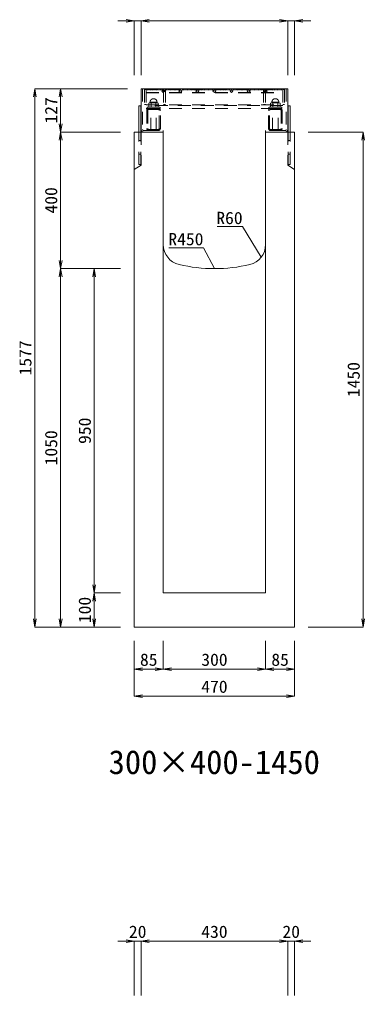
# Model space of a CAD drawing. Units: millimetres at full size; some dimension numbers follow another scale. Extents: x -734 to 58102, y 49499 to 87169.
# Drawn here: x 15738 to 16749, y 60997 to 63856 of the extents above; entities that cross this region are included whole.
import ezdxf
from ezdxf.enums import TextEntityAlignment as Align

# ---------------------------------------------------------------- set-up
doc = ezdxf.new("R2010")
doc.units = ezdxf.units.MM
doc.header["$LTSCALE"] = 50
doc.linetypes.add('USER1', pattern=[1.35, 0.75, -0.6])
doc.layers.add('0_2', color=7, linetype='Continuous')
for name, color, linetype, lineweight in [('寸法線', 7, 'Continuous', 13), ('引出線', 4, 'Continuous', 13), ('本体', 2, 'Continuous', 20), ('ｸﾞﾚｰﾁﾝｸﾞ', 7, 'USER1', 9)]:
    doc.layers.add(name, color=color, linetype=linetype, lineweight=lineweight)
doc.styles.add('ＭＳ 明朝', font='')
doc.styles.get('ＭＳ 明朝').set_extended_font_data('MS Mincho')

# ---------------------------------------------------------------- blocks, each defined once
blk = doc.blocks.new('open_arrow')
at = {"color": 0, "linetype": 'Continuous', "lineweight": -2}
blk.add_lwpolyline([(7.5, 1.25), (0, 0), (7.5, -1.25)], dxfattribs=at)

msp = doc.modelspace()

# ---------------------------------------------------------------- linework, layer by layer
at = {"layer": '寸法線'}
for p, q in [((16142.5, 63852.12), (16026.5, 63852.12)), ((16074.5, 63693.4), (16074.5, 63852.12)), ((16094.5, 63852.12), (16524.5, 63852.12)), ((16094.5, 63693.4), (16094.5, 63852.12)), ((16094.5, 63693.4), (16094.5, 63852.12)), ((16476.5, 63852.12), (16592.5, 63852.12)), ((16524.5, 63693.4), (16524.5, 63852.12)), ((16524.5, 63693.4), (16524.5, 63852.12)), ((16544.5, 63693.4), (16544.5, 63852.12)), ((15783.14, 62076.38), (15783.14, 63653.38)), ((16054.48, 63653.38), (15783.14, 63653.38)), ((15858.69, 63653.38), (15858.69, 63526.38)), ((16054.48, 63653.38), (15858.69, 63653.38)), ((16034.48, 63526.38), (15858.69, 63526.38)), ((15858.69, 63526.38), (15858.69, 63126.38)), ((16034.48, 63526.38), (15858.69, 63526.38)), ((16584.52, 63526.38), (16745.31, 63526.38)), ((16745.31, 63526.38), (16745.31, 62076.38)), ((15858.69, 63126.38), (15858.69, 62076.38)), ((16034.48, 63126.38), (15858.69, 63126.38)), ((16034.48, 63126.38), (15858.69, 63126.38)), ((15957.29, 62176.38), (15957.29, 63126.38)), ((16034.48, 63126.38), (15957.29, 63126.38)), ((16034.48, 62176.38), (15957.29, 62176.38)), ((15957.29, 62076.38), (15957.29, 62176.38)), ((16034.48, 62176.38), (15957.29, 62176.38)), ((16034.48, 62076.38), (15783.14, 62076.38)), ((16034.48, 62076.38), (15858.69, 62076.38)), ((16034.48, 62076.38), (15957.29, 62076.38)), ((16584.52, 62076.38), (16745.31, 62076.38)), ((16074.5, 62036.36), (16074.5, 61873.79)), ((16074.5, 62036.36), (16074.5, 61952.84)), ((16159.5, 62036.36), (16159.5, 61952.84)), ((16159.5, 62036.36), (16159.5, 61952.84)), ((16459.5, 62036.36), (16459.5, 61952.84)), ((16459.5, 62036.36), (16459.5, 61952.84)), ((16544.5, 62036.36), (16544.5, 61873.79)), ((16544.5, 62036.36), (16544.5, 61952.84)), ((16074.5, 61952.84), (16159.5, 61952.84)), ((16159.5, 61952.84), (16459.5, 61952.84)), ((16459.5, 61952.84), (16544.5, 61952.84)), ((16074.5, 61873.79), (16544.5, 61873.79)), ((16142.5, 61155.86), (16026.5, 61155.86)), ((16074.5, 60997.14), (16074.5, 61155.86)), ((16094.5, 61155.86), (16524.5, 61155.86)), ((16094.5, 60997.14), (16094.5, 61155.86)), ((16094.5, 60997.14), (16094.5, 61155.86)), ((16476.5, 61155.86), (16592.5, 61155.86)), ((16524.5, 60997.14), (16524.5, 61155.86)), ((16524.5, 60997.14), (16524.5, 61155.86)), ((16544.5, 60997.14), (16544.5, 61155.86))]:
    msp.add_line(p, q, dxfattribs=at)
at = {"layer": '引出線'}
for points in [[(16446.57, 63159.7), (16392.16, 63249.59), (16317.49, 63249.59)], [(16309.5, 63126.38), (16277.28, 63187.53), (16176.27, 63187.53)]]:
    msp.add_lwpolyline(points, dxfattribs=at)
at = {"layer": '本体'}
for p, q in [((16074.5, 63526.38), (16074.5, 62076.38)), ((16074.5, 63526.38), (16159.5, 63526.38)), ((16159.5, 63196.91), (16159.5, 63526.38)), ((16459.5, 63196.91), (16459.5, 63526.38)), ((16459.5, 63526.38), (16544.5, 63526.38)), ((16544.5, 62076.38), (16544.5, 63526.38)), ((16159.5, 63196.91), (16159.5, 62176.38)), ((16459.5, 63196.91), (16459.5, 62176.38)), ((16159.5, 62176.38), (16459.5, 62176.38)), ((16074.5, 62076.38), (16544.5, 62076.38))]:
    msp.add_line(p, q, dxfattribs=at)
at = {"layer": '本体', "linetype": 'USER1', "lineweight": 9}
for p, q in [((16094.51, 63526.38), (16094.51, 63429.38)), ((16524.51, 63526.38), (16524.51, 63429.38)), ((16074.51, 63416.88), (16094.51, 63429.38)), ((16544.51, 63416.88), (16524.51, 63429.38))]:
    msp.add_line(p, q, dxfattribs=at)
at = {"layer": '本体'}
for centre, radius, start, end in [((16219.5, 63196.91), 60, 180, 256.65785), ((16399.5, 63196.91), 60, 283.34237, 0), ((16309.5, 63576.38), 450, 256.65777, 283.34225)]:
    msp.add_arc(centre, radius, start, end, dxfattribs=at)
at = {"layer": 'ｸﾞﾚｰﾁﾝｸﾞ', "linetype": 'Continuous'}
for p, q in [((16094.5, 63653.38), (16524.5, 63653.38)), ((16094.5, 63534.01), (16094.5, 63653.38)), ((16524.5, 63526.38), (16524.5, 63653.38)), ((16093.5, 63603.38), (16087.5, 63603.38)), ((16087.5, 63526.38), (16087.5, 63603.38)), ((16093.5, 63526.38), (16093.5, 63603.38)), ((16525.5, 63603.38), (16531.5, 63603.38)), ((16525.5, 63526.38), (16525.5, 63603.38)), ((16531.5, 63526.38), (16531.5, 63603.38))]:
    msp.add_line(p, q, dxfattribs=at)
at = {"layer": 'ｸﾞﾚｰﾁﾝｸﾞ'}
for p, q in [((16099, 63653.38), (16099, 63533.88)), ((16104.5, 63650.88), (16104.5, 63606.88)), ((16109, 63650.88), (16109, 63606.88)), ((16109, 63650.88), (16109, 63595.88)), ((16109, 63642.38), (16510, 63642.38)), ((16112.2, 63650.88), (16113.1, 63648.78)), ((16113.1, 63648.78), (16114, 63650.88)), ((16116, 63650.88), (16116.9, 63648.78)), ((16116.9, 63648.78), (16117.8, 63650.88)), ((16119.8, 63650.88), (16120.7, 63648.78)), ((16120.7, 63648.78), (16121.6, 63650.88)), ((16123.6, 63650.88), (16124.5, 63648.78)), ((16124.5, 63648.78), (16125.4, 63650.88)), ((16127.4, 63650.88), (16128.3, 63648.78)), ((16128.3, 63648.78), (16129.2, 63650.88)), ((16131.2, 63650.88), (16132.1, 63648.78)), ((16132.1, 63648.78), (16133, 63650.88)), ((16135, 63650.88), (16135.9, 63648.78)), ((16135.9, 63648.78), (16136.8, 63650.88)), ((16138.8, 63650.88), (16139.7, 63648.78)), ((16139.7, 63648.78), (16140.6, 63650.88)), ((16142.6, 63650.88), (16143.5, 63648.78)), ((16143.5, 63648.78), (16144.4, 63650.88)), ((16146.4, 63650.88), (16147.3, 63648.78)), ((16147.3, 63648.78), (16148.2, 63650.88)), ((16150.2, 63650.88), (16151.1, 63648.78)), ((16151.1, 63648.78), (16152, 63650.88)), ((16154, 63650.88), (16154.9, 63648.78)), ((16154.9, 63648.78), (16155.8, 63650.88)), ((16159.5, 63650.88), (16155.26, 63646.64)), ((16155.26, 63646.64), (16159.5, 63642.4)), ((16163.74, 63646.64), (16159.5, 63650.88)), ((16159.5, 63642.4), (16163.74, 63646.64)), ((16159.5, 63642.4), (16160, 63642.9)), ((16160, 63650.88), (16160, 63606.88)), ((16164.5, 63650.88), (16165.4, 63648.78)), ((16165.4, 63648.78), (16166.3, 63650.88)), ((16166, 63650.88), (16166, 63606.88)), ((16168.3, 63650.88), (16169.2, 63648.78)), ((16169.2, 63648.78), (16170.1, 63650.88)), ((16172.1, 63650.88), (16173, 63648.78)), ((16173, 63648.78), (16173.9, 63650.88)), ((16175.9, 63650.88), (16176.8, 63648.78)), ((16176.8, 63648.78), (16177.7, 63650.88)), ((16179.7, 63650.88), (16180.6, 63648.78)), ((16180.6, 63648.78), (16181.5, 63650.88)), ((16183.5, 63650.88), (16184.4, 63648.78)), ((16184.4, 63648.78), (16185.3, 63650.88)), ((16187.3, 63650.88), (16188.2, 63648.78)), ((16188.2, 63648.78), (16189.1, 63650.88)), ((16191.1, 63650.88), (16192, 63648.78)), ((16192, 63648.78), (16192.9, 63650.88)), ((16194.9, 63650.88), (16195.8, 63648.78)), ((16195.8, 63648.78), (16196.7, 63650.88)), ((16198.7, 63650.88), (16199.6, 63648.78)), ((16199.6, 63648.78), (16200.5, 63650.88)), ((16202.5, 63650.88), (16203.4, 63648.78)), ((16203.4, 63648.78), (16204.3, 63650.88)), ((16209.5, 63650.88), (16205.26, 63646.64)), ((16205.26, 63646.64), (16209.5, 63642.4)), ((16213.74, 63646.64), (16209.5, 63650.88)), ((16209.5, 63642.4), (16213.74, 63646.64)), ((16214.5, 63650.88), (16215.4, 63648.78)), ((16215.4, 63648.78), (16216.3, 63650.88)), ((16218.3, 63650.88), (16219.2, 63648.78)), ((16219.2, 63648.78), (16220.1, 63650.88)), ((16222.1, 63650.88), (16223, 63648.78)), ((16223, 63648.78), (16223.9, 63650.88)), ((16225.9, 63650.88), (16226.8, 63648.78)), ((16226.8, 63648.78), (16227.7, 63650.88)), ((16229.7, 63650.88), (16230.6, 63648.78)), ((16230.6, 63648.78), (16231.5, 63650.88)), ((16233.5, 63650.88), (16234.4, 63648.78)), ((16234.4, 63648.78), (16235.3, 63650.88)), ((16237.3, 63650.88), (16238.2, 63648.78)), ((16238.2, 63648.78), (16239.1, 63650.88)), ((16241.1, 63650.88), (16242, 63648.78)), ((16242, 63648.78), (16242.9, 63650.88)), ((16244.9, 63650.88), (16245.8, 63648.78)), ((16245.8, 63648.78), (16246.7, 63650.88)), ((16248.7, 63650.88), (16249.6, 63648.78)), ((16249.6, 63648.78), (16250.5, 63650.88)), ((16252.5, 63650.88), (16253.4, 63648.78)), ((16253.4, 63648.78), (16254.3, 63650.88)), ((16259.5, 63650.88), (16255.26, 63646.64)), ((16255.26, 63646.64), (16259.5, 63642.4)), ((16263.74, 63646.64), (16259.5, 63650.88)), ((16259.5, 63642.4), (16263.74, 63646.64)), ((16264.5, 63650.88), (16265.4, 63648.78)), ((16265.4, 63648.78), (16266.3, 63650.88)), ((16268.3, 63650.88), (16269.2, 63648.78)), ((16269.2, 63648.78), (16270.1, 63650.88)), ((16272.1, 63650.88), (16273, 63648.78)), ((16273, 63648.78), (16273.9, 63650.88)), ((16275.9, 63650.88), (16276.8, 63648.78)), ((16276.8, 63648.78), (16277.7, 63650.88)), ((16279.7, 63650.88), (16280.6, 63648.78)), ((16280.6, 63648.78), (16281.5, 63650.88)), ((16283.5, 63650.88), (16284.4, 63648.78)), ((16284.4, 63648.78), (16285.3, 63650.88)), ((16287.3, 63650.88), (16288.2, 63648.78)), ((16288.2, 63648.78), (16289.1, 63650.88)), ((16291.1, 63650.88), (16292, 63648.78)), ((16292, 63648.78), (16292.9, 63650.88)), ((16294.9, 63650.88), (16295.8, 63648.78)), ((16295.8, 63648.78), (16296.7, 63650.88)), ((16298.7, 63650.88), (16299.6, 63648.78)), ((16299.6, 63648.78), (16300.5, 63650.88)), ((16302.5, 63650.88), (16303.4, 63648.78)), ((16303.4, 63648.78), (16304.3, 63650.88)), ((16309.5, 63650.88), (16305.26, 63646.64)), ((16305.26, 63646.64), (16309.5, 63642.4)), ((16309.5, 63650.88), (16313.74, 63646.64)), ((16313.74, 63646.64), (16309.5, 63642.4)), ((16315.6, 63648.78), (16314.7, 63650.88)), ((16316.5, 63650.88), (16315.6, 63648.78)), ((16319.4, 63648.78), (16318.5, 63650.88)), ((16320.3, 63650.88), (16319.4, 63648.78)), ((16323.2, 63648.78), (16322.3, 63650.88)), ((16324.1, 63650.88), (16323.2, 63648.78)), ((16327, 63648.78), (16326.1, 63650.88)), ((16327.9, 63650.88), (16327, 63648.78)), ((16330.8, 63648.78), (16329.9, 63650.88)), ((16331.7, 63650.88), (16330.8, 63648.78)), ((16334.6, 63648.78), (16333.7, 63650.88)), ((16335.5, 63650.88), (16334.6, 63648.78)), ((16338.4, 63648.78), (16337.5, 63650.88)), ((16339.3, 63650.88), (16338.4, 63648.78)), ((16342.2, 63648.78), (16341.3, 63650.88)), ((16343.1, 63650.88), (16342.2, 63648.78)), ((16346, 63648.78), (16345.1, 63650.88)), ((16346.9, 63650.88), (16346, 63648.78)), ((16349.8, 63648.78), (16348.9, 63650.88)), ((16350.7, 63650.88), (16349.8, 63648.78)), ((16353.6, 63648.78), (16352.7, 63650.88)), ((16354.5, 63650.88), (16353.6, 63648.78)), ((16355.26, 63646.64), (16359.5, 63650.88)), ((16359.5, 63642.4), (16355.26, 63646.64)), ((16359.5, 63650.88), (16363.74, 63646.64)), ((16363.74, 63646.64), (16359.5, 63642.4)), ((16365.6, 63648.78), (16364.7, 63650.88)), ((16366.5, 63650.88), (16365.6, 63648.78)), ((16369.4, 63648.78), (16368.5, 63650.88)), ((16370.3, 63650.88), (16369.4, 63648.78)), ((16373.2, 63648.78), (16372.3, 63650.88)), ((16374.1, 63650.88), (16373.2, 63648.78)), ((16377, 63648.78), (16376.1, 63650.88)), ((16377.9, 63650.88), (16377, 63648.78)), ((16380.8, 63648.78), (16379.9, 63650.88)), ((16381.7, 63650.88), (16380.8, 63648.78)), ((16384.6, 63648.78), (16383.7, 63650.88)), ((16385.5, 63650.88), (16384.6, 63648.78)), ((16388.4, 63648.78), (16387.5, 63650.88)), ((16389.3, 63650.88), (16388.4, 63648.78)), ((16392.2, 63648.78), (16391.3, 63650.88)), ((16393.1, 63650.88), (16392.2, 63648.78)), ((16396, 63648.78), (16395.1, 63650.88)), ((16396.9, 63650.88), (16396, 63648.78)), ((16399.8, 63648.78), (16398.9, 63650.88)), ((16400.7, 63650.88), (16399.8, 63648.78)), ((16403.6, 63648.78), (16402.7, 63650.88)), ((16404.5, 63650.88), (16403.6, 63648.78)), ((16405.26, 63646.64), (16409.5, 63650.88)), ((16409.5, 63642.4), (16405.26, 63646.64)), ((16409.5, 63650.88), (16413.74, 63646.64)), ((16413.74, 63646.64), (16409.5, 63642.4)), ((16415.6, 63648.78), (16414.7, 63650.88)), ((16416.5, 63650.88), (16415.6, 63648.78)), ((16419.4, 63648.78), (16418.5, 63650.88)), ((16420.3, 63650.88), (16419.4, 63648.78)), ((16423.2, 63648.78), (16422.3, 63650.88)), ((16424.1, 63650.88), (16423.2, 63648.78)), ((16427, 63648.78), (16426.1, 63650.88)), ((16427.9, 63650.88), (16427, 63648.78)), ((16430.8, 63648.78), (16429.9, 63650.88)), ((16431.7, 63650.88), (16430.8, 63648.78)), ((16434.6, 63648.78), (16433.7, 63650.88)), ((16435.5, 63650.88), (16434.6, 63648.78)), ((16438.4, 63648.78), (16437.5, 63650.88)), ((16439.3, 63650.88), (16438.4, 63648.78)), ((16442.2, 63648.78), (16441.3, 63650.88)), ((16443.1, 63650.88), (16442.2, 63648.78)), ((16446, 63648.78), (16445.1, 63650.88)), ((16446.9, 63650.88), (16446, 63648.78)), ((16449.8, 63648.78), (16448.9, 63650.88)), ((16450.7, 63650.88), (16449.8, 63648.78)), ((16453.6, 63648.78), (16452.7, 63650.88)), ((16453, 63650.88), (16453, 63606.88)), ((16454.5, 63650.88), (16453.6, 63648.78)), ((16455.26, 63646.64), (16459.5, 63650.88)), ((16459.5, 63642.4), (16455.26, 63646.64)), ((16459, 63650.88), (16459, 63606.88)), ((16459.5, 63642.4), (16459, 63642.9)), ((16459.5, 63650.88), (16463.74, 63646.64)), ((16463.74, 63646.64), (16459.5, 63642.4)), ((16464.1, 63648.78), (16463.2, 63650.88)), ((16465, 63650.88), (16464.1, 63648.78)), ((16467.9, 63648.78), (16467, 63650.88)), ((16468.8, 63650.88), (16467.9, 63648.78)), ((16471.7, 63648.78), (16470.8, 63650.88)), ((16472.6, 63650.88), (16471.7, 63648.78)), ((16475.5, 63648.78), (16474.6, 63650.88)), ((16476.4, 63650.88), (16475.5, 63648.78)), ((16479.3, 63648.78), (16478.4, 63650.88)), ((16480.2, 63650.88), (16479.3, 63648.78)), ((16483.1, 63648.78), (16482.2, 63650.88)), ((16484, 63650.88), (16483.1, 63648.78)), ((16486.9, 63648.78), (16486, 63650.88)), ((16487.8, 63650.88), (16486.9, 63648.78)), ((16490.7, 63648.78), (16489.8, 63650.88)), ((16491.6, 63650.88), (16490.7, 63648.78)), ((16494.5, 63648.78), (16493.6, 63650.88)), ((16495.4, 63650.88), (16494.5, 63648.78)), ((16498.3, 63648.78), (16497.4, 63650.88)), ((16499.2, 63650.88), (16498.3, 63648.78)), ((16502.1, 63648.78), (16501.2, 63650.88)), ((16503, 63650.88), (16502.1, 63648.78)), ((16505.9, 63648.78), (16505, 63650.88)), ((16506.8, 63650.88), (16505.9, 63648.78)), ((16510, 63650.88), (16510, 63606.88)), ((16510, 63650.88), (16510, 63595.88)), ((16514.5, 63650.88), (16514.5, 63606.88)), ((16520, 63653.38), (16520, 63533.88)), ((16109, 63640.88), (16510, 63640.88)), ((16120.61, 63613.88), (16141.39, 63613.88)), ((16120.61, 63611.88), (16120.61, 63613.88)), ((16141.39, 63613.88), (16141.39, 63611.88)), ((16498.39, 63613.88), (16477.61, 63613.88)), ((16477.61, 63613.88), (16477.61, 63611.88)), ((16498.39, 63611.88), (16498.39, 63613.88)), ((16104.5, 63606.88), (16109, 63606.88)), ((16109, 63605.88), (16510, 63605.88)), ((16510, 63604.38), (16109, 63604.38)), ((16109, 63595.88), (16510, 63595.88)), ((16111, 63589.48), (16111, 63537.28)), ((16112, 63598.88), (16150, 63598.88)), ((16112, 63598.88), (16131, 63598.88)), ((16112, 63595.88), (16112, 63598.88)), ((16150, 63595.88), (16112, 63595.88)), ((16114.2, 63589.48), (16114.2, 63537.28)), ((16116.5, 63595.82), (16116.5, 63592.55)), ((16117.15, 63610.68), (16120.61, 63611.88)), ((16117.15, 63598.88), (16117.15, 63610.68)), ((16131, 63598.88), (16117.15, 63598.88)), ((16144.6, 63595.88), (16117.4, 63595.88)), ((16144.6, 63595.88), (16117.4, 63595.88)), ((16144.6, 63592.68), (16117.4, 63592.68)), ((16120.61, 63611.88), (16124.08, 63610.68)), ((16141.39, 63611.88), (16120.61, 63611.88)), ((16123, 63530.88), (16123, 63595.88)), ((16123, 63595.88), (16139, 63595.88)), ((16124.08, 63610.68), (16131, 63611.88)), ((16124.08, 63598.88), (16124.08, 63610.68)), ((16131, 63598.88), (16124.08, 63598.88)), ((16131, 63611.88), (16137.93, 63610.68)), ((16144.85, 63598.88), (16131, 63598.88)), ((16137.93, 63610.68), (16141.39, 63611.88)), ((16137.93, 63610.68), (16137.93, 63598.88)), ((16139, 63530.88), (16139, 63595.88)), ((16141.39, 63611.88), (16144.85, 63610.68)), ((16144.85, 63610.68), (16144.85, 63598.88)), ((16145.5, 63595.82), (16145.5, 63592.55)), ((16147.8, 63537.28), (16147.8, 63589.48)), ((16150, 63598.88), (16150, 63595.88)), ((16151, 63537.28), (16151, 63589.48)), ((16160, 63606.88), (16166, 63606.88)), ((16459, 63606.88), (16453, 63606.88)), ((16468, 63537.28), (16468, 63589.48)), ((16507, 63598.88), (16469, 63598.88)), ((16469, 63598.88), (16469, 63595.88)), ((16469, 63595.88), (16507, 63595.88)), ((16471.2, 63537.28), (16471.2, 63589.48)), ((16473.5, 63595.82), (16473.5, 63592.55)), ((16477.61, 63611.88), (16474.15, 63610.68)), ((16474.15, 63610.68), (16474.15, 63598.88)), ((16474.15, 63598.88), (16488, 63598.88)), ((16474.4, 63595.88), (16501.6, 63595.88)), ((16474.4, 63595.88), (16501.6, 63595.88)), ((16474.4, 63592.68), (16501.6, 63592.68)), ((16481.07, 63610.68), (16477.61, 63611.88)), ((16477.61, 63611.88), (16498.39, 63611.88)), ((16480, 63530.88), (16480, 63595.88)), ((16496, 63595.88), (16480, 63595.88)), ((16488, 63611.88), (16481.07, 63610.68)), ((16481.07, 63610.68), (16481.07, 63598.88)), ((16494.92, 63610.68), (16488, 63611.88)), ((16488, 63598.88), (16501.85, 63598.88)), ((16507, 63598.88), (16488, 63598.88)), ((16488, 63598.88), (16494.92, 63598.88)), ((16498.39, 63611.88), (16494.92, 63610.68)), ((16494.92, 63598.88), (16494.92, 63610.68)), ((16496, 63530.88), (16496, 63595.88)), ((16501.85, 63610.68), (16498.39, 63611.88)), ((16501.85, 63598.88), (16501.85, 63610.68)), ((16502.5, 63595.82), (16502.5, 63592.55)), ((16504.8, 63589.48), (16504.8, 63537.28)), ((16507, 63595.88), (16507, 63598.88)), ((16508, 63589.48), (16508, 63537.28)), ((16514.5, 63606.88), (16510, 63606.88)), ((16102, 63530.88), (16159.5, 63530.88)), ((16116.5, 63534.21), (16116.5, 63530.95)), ((16117.4, 63534.08), (16144.6, 63534.08)), ((16117.4, 63530.88), (16144.6, 63530.88)), ((16145.5, 63534.21), (16145.5, 63530.95)), ((16159.5, 63530.88), (16159.5, 63526.38)), ((16517, 63530.88), (16459.5, 63530.88)), ((16459.5, 63530.88), (16459.5, 63526.38)), ((16473.5, 63534.21), (16473.5, 63530.95)), ((16501.6, 63534.08), (16474.4, 63534.08)), ((16501.6, 63530.88), (16474.4, 63530.88)), ((16502.5, 63534.21), (16502.5, 63530.95)), ((16087.5, 63431.38), (16087.5, 63526.38)), ((16087.5, 63501.38), (16093.5, 63501.38)), ((16093.5, 63431.38), (16093.5, 63526.38)), ((16525.5, 63431.38), (16525.5, 63526.38)), ((16525.5, 63501.38), (16531.5, 63501.38)), ((16531.5, 63431.38), (16531.5, 63526.38)), ((16087.5, 63461.38), (16093.5, 63461.38)), ((16525.5, 63461.38), (16531.5, 63461.38)), ((16093.5, 63431.38), (16087.5, 63431.38)), ((16525.5, 63431.38), (16531.5, 63431.38))]:
    msp.add_line(p, q, dxfattribs=at)
at = {"layer": 'ｸﾞﾚｰﾁﾝｸﾞ', "lineweight": 5}
msp.add_line((16104.5, 63650.88), (16514.5, 63650.88), dxfattribs=at)
at = {"layer": 'ｸﾞﾚｰﾁﾝｸﾞ'}
for centre, radius, start, end in [((16131, 63613.88), 10.25, 0, 180), ((16488, 63613.88), 10.25, 0, 180), ((16117.4, 63589.48), 6.4, 90, 180), ((16117.4, 63589.48), 3.2, 90, 180), ((16144.6, 63589.48), 6.4, 0, 90), ((16144.6, 63589.48), 3.2, 0, 90), ((16474.4, 63589.48), 6.4, 90, 180), ((16474.4, 63589.48), 3.2, 90, 180), ((16501.6, 63589.48), 6.4, 0, 90), ((16501.6, 63589.48), 3.2, 0, 90), ((16102, 63533.88), 7.5, 179.01874, 270), ((16102, 63533.88), 3, 180, 270), ((16117.4, 63537.28), 6.4, 180, 270), ((16117.4, 63537.28), 3.2, 180, 270), ((16144.6, 63537.28), 6.4, 270, 0), ((16144.6, 63537.28), 3.2, 270, 0), ((16474.4, 63537.28), 6.4, 180, 270), ((16474.4, 63537.28), 3.2, 180, 270), ((16501.6, 63537.28), 6.4, 270, 0), ((16501.6, 63537.28), 3.2, 270, 0), ((16517, 63533.88), 7.5, 270, 0), ((16517, 63533.88), 3, 270, 0)]:
    msp.add_arc(centre, radius, start, end, dxfattribs=at)

# ---------------------------------------------------------------- block references
at = {"layer": '寸法線', "xscale": 3.2, "yscale": 3.2}
for p, rotation in [((16074.5, 63852.12), 180), ((16524.5, 63852.12), 180), ((16524.5, 63852.12), 180), ((15783.14, 63653.38), 270), ((15858.69, 63653.38), 270), ((15858.69, 63526.38), 90), ((15858.69, 63526.38), 270), ((16745.31, 63526.38), 270), ((15858.69, 63126.38), 90), ((15858.69, 63126.38), 270), ((15957.29, 63126.38), 270), ((15957.29, 62176.38), 90), ((15957.29, 62176.38), 270), ((15783.14, 62076.38), 90), ((15858.69, 62076.38), 90), ((15957.29, 62076.38), 90), ((16745.31, 62076.38), 90), ((16159.5, 61952.84), 180), ((16459.5, 61952.84), 180), ((16544.5, 61952.84), 180), ((16544.5, 61873.79), 180), ((16074.5, 61155.86), 180), ((16524.5, 61155.86), 180), ((16524.5, 61155.86), 180)]:
    msp.add_blockref('open_arrow', p, dxfattribs=dict(at, rotation=rotation))
for p in [(16094.5, 63852.12), (16094.5, 63852.12), (16544.5, 63852.12), (16074.5, 61952.84), (16159.5, 61952.84), (16459.5, 61952.84), (16074.5, 61873.79), (16094.5, 61155.86), (16094.5, 61155.86), (16544.5, 61155.86)]:
    msp.add_blockref('open_arrow', p, dxfattribs=at)
at = {"layer": '引出線', "xscale": 0.0533, "yscale": 0.0533}
for p, rotation in [((16446.57, 63159.7), 121.2), ((16309.5, 63126.38), 117.8)]:
    msp.add_blockref('open_arrow', p, dxfattribs=dict(at, rotation=rotation))

# ---------------------------------------------------------------- texts
at = {"layer": '0_2', "style": 'ＭＳ 明朝'}
msp.add_text('300×400-1450', height=70.05, dxfattribs=at).set_placement((16309.02, 61680.78), align=Align.MIDDLE_CENTER)
at = {"layer": '寸法線', "style": 'ＭＳ 明朝', "width": 1.05}
for s, p in [('127', (15830.67, 63589.88)), ('400', (15830.67, 63326.38)), ('1577', (15755.12, 62864.88)), ('1450', (16717.29, 62801.38)), ('950', (15929.27, 62651.38)), ('1050', (15830.67, 62601.38)), ('100', (15929.27, 62126.38))]:
    msp.add_text(s, height=36.03, rotation=90, dxfattribs=at).set_placement(p, align=Align.MIDDLE_CENTER)
for s, p in [('85', (16117, 61980.86)), ('300', (16309.5, 61980.86)), ('85', (16502, 61980.86)), ('470', (16309.5, 61901.81)), ('20', (16084.5, 61183.88)), ('430', (16309.5, 61183.88)), ('20', (16534.5, 61183.88))]:
    msp.add_text(s, height=36.03, dxfattribs=at).set_placement(p, align=Align.MIDDLE_CENTER)
at = {"layer": '引出線', "style": 'ＭＳ 明朝', "width": 1.05}
for s, p in [('R60', (16392.16, 63292.79)), ('R450', (16277.28, 63230.73))]:
    msp.add_text(s, height=36.03, dxfattribs=at).set_placement(p, align=Align.TOP_RIGHT)

doc.saveas('drawing.dxf')
